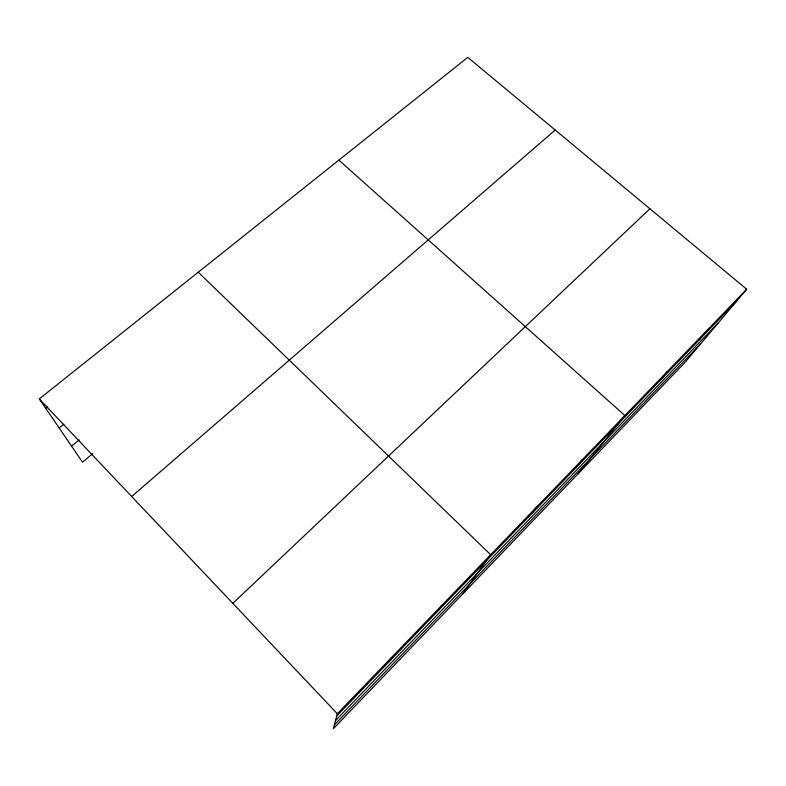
<?xml version="1.0" encoding="UTF-8"?>
<svg xmlns="http://www.w3.org/2000/svg" width="786" height="786" viewBox="0 0 786 786"><rect width="100%" height="100%" fill="white"/><g stroke="black" fill="none" stroke-linecap="round" stroke-linejoin="round"><path stroke-width="1.18" d="M746.7 289.228L337.312 713.717L333.411 728.642L684.508 362.935L746.7 289.228L467.788 57.358L39.3 398.915L82.51 462.188L92.817 453.581M388.864 661.891L390.799 658.255M438.706 610.182L441.87 605.299M462.423 594.255L490.67 554.7L198.239 272.221M532.043 513.327L537.349 506.302M575.814 467.916L582.043 459.957M577.779 474.105L624.88 415.539L338.874 160.118M659.307 381.279L667.196 371.67M699.147 339.935L707.764 329.599M335.504 720.624L718.365 322.81M334.384 724.898L700.444 344.052M336.713 716.007L737.415 300.232M232.833 603.353L649.914 208.762M131.694 496.516L555.201 130.034M71.565 446.163L79.14 439.914M59.156 427.997L63.872 424.155M45.834 408.484L47.72 406.971M39.3 398.915L337.312 713.717"/></g></svg>
